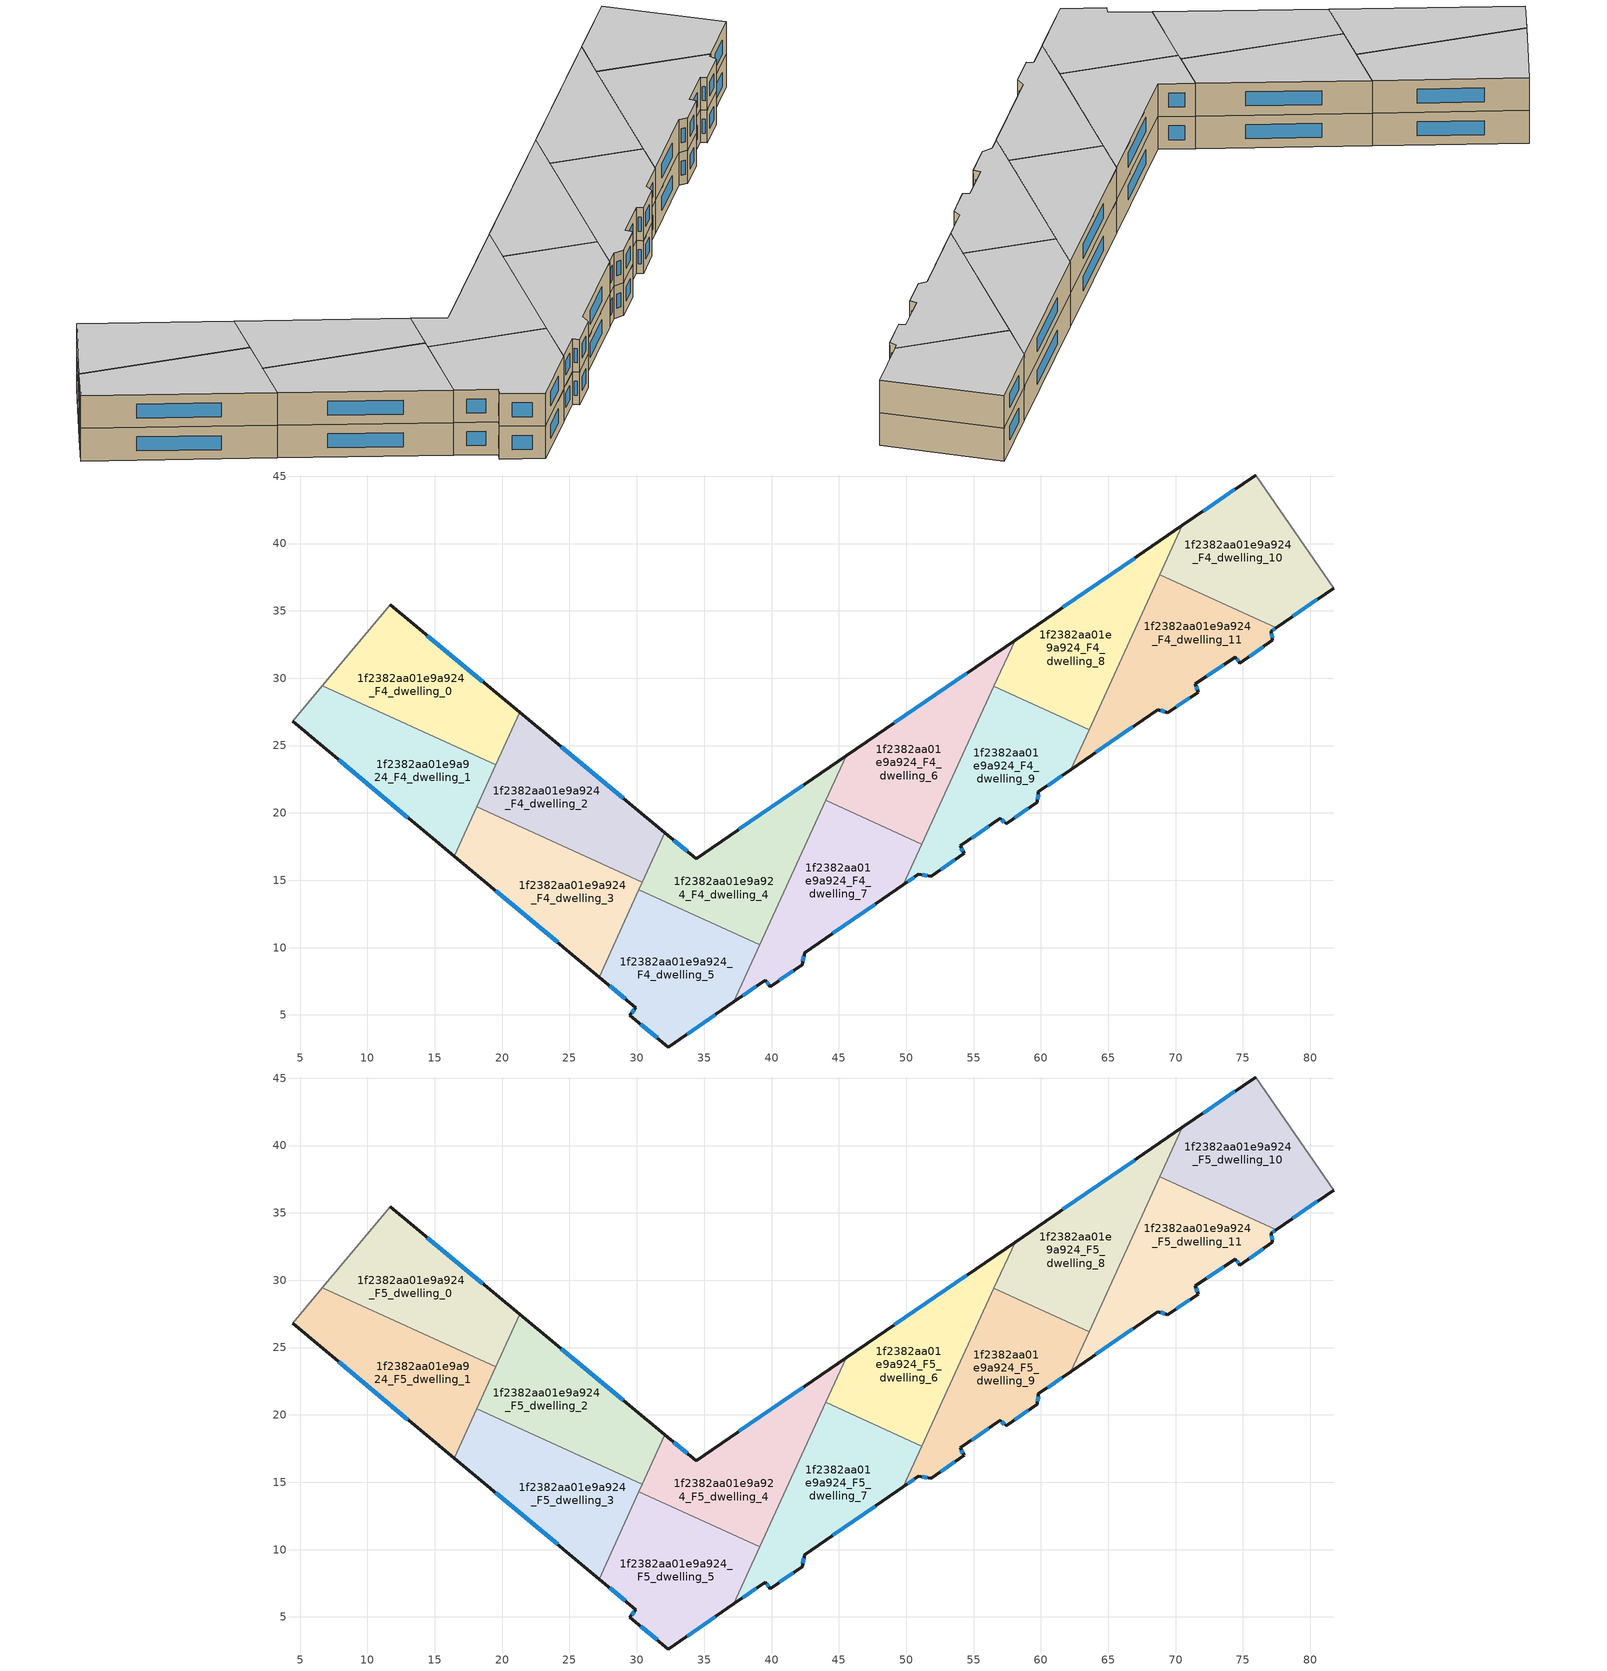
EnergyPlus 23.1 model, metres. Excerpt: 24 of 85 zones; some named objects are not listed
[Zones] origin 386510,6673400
1f2382aa01e9a924_F4_dwelling_0
 floor to 1f2382aa01e9a924_F3_dwelling_0 (EU_floor_Construction): 21.31,27.47 19.52,23.56 6.65,29.44 11.69,35.45 z12
 wall outside (EU_wall_Construction): 21.31,27.47 11.69,35.45 z12:15
 wall to 1f2382aa01e9a924_F4_dwelling_1 (EU_wall_Construction): 6.65,29.44 19.52,23.56 z12:15
 wall adiabatic (EU_wall_Construction): 11.69,35.45 6.65,29.44 z12:15
 wall to 1f2382aa01e9a924_F4_dwelling_2 (EU_wall_Construction): 19.52,23.56 21.31,27.47 z12:15
 window (EU_Window_Construction): 18.56,29.75 14.44,33.17 z12.86:14.14
1f2382aa01e9a924_F4_dwelling_1
 floor to 1f2382aa01e9a924_F3_dwelling_1 (EU_floor_Construction): 19.52,23.56 16.43,16.8 4.45,26.8 6.65,29.44 z12
 wall outside (EU_wall_Construction): 4.45,26.8 16.43,16.8 z12:15
 wall adiabatic (EU_wall_Construction): 6.65,29.44 4.45,26.8 z12:15
 wall to 1f2382aa01e9a924_F4_dwelling_3 (EU_wall_Construction): 16.43,16.8 18.11,20.46 z12:15
 wall to 1f2382aa01e9a924_F4_dwelling_2 (EU_wall_Construction): 18.11,20.46 19.52,23.56 z12:15
 window (EU_Window_Construction): 7.87,23.94 13.01,19.66 z12.86:14.14
1f2382aa01e9a924_F4_dwelling_10
 floor to 1f2382aa01e9a924_F3_dwelling_10 (EU_floor_Construction): 75.97,45.09 81.75,36.7 77.47,33.74 68.83,37.68 70.51,41.34 z12
 wall outside (EU_wall_Construction): 77.47,33.74 81.75,36.7 / 75.97,45.09 70.51,41.34 z12:15
 wall to 1f2382aa01e9a924_F4_dwelling_11 (EU_wall_Construction): 68.83,37.68 77.47,33.74 z12:15
 wall adiabatic (EU_wall_Construction): 81.75,36.7 75.97,45.09 z12:15
 wall to 1f2382aa01e9a924_F4_dwelling_8 (EU_wall_Construction): 70.51,41.34 68.83,37.68 z12:15
 window (EU_Window_Construction): 78.69,34.59 80.53,35.85 / 74.41,44.02 72.07,42.41 z12.86:14.14
1f2382aa01e9a924_F4_dwelling_11
 floor to 1f2382aa01e9a924_F3_dwelling_11 (EU_floor_Construction): 77.47,33.74 77.12,33.5 77.19,32.81 74.78,31.13 74.42,31.57 71.47,29.57 71.69,28.98 69.41,27.45 68.67,27.67 62.23,23.22 68.83,37.68 z12
 wall outside (EU_wall_Construction): 62.23,23.22 68.67,27.67 69.41,27.45 71.69,28.98 71.47,29.57 74.42,31.57 74.78,31.13 77.19,32.81 77.12,33.5 77.47,33.74 z12:15
 wall to 1f2382aa01e9a924_F4_dwelling_9 (EU_wall_Construction): 63.57,26.17 62.23,23.22 z12:15
 wall to 1f2382aa01e9a924_F4_dwelling_8 (EU_wall_Construction): 68.83,37.68 63.57,26.17 z12:15
 window (EU_Window_Construction): 71.62,29.15 71.53,29.4 / 70.06,27.88 71.04,28.54 / 68.88,27.6 69.2,27.51 / 64.07,24.49 66.83,26.4 / 77.22,33.57 77.37,33.67 / 77.17,33.01 77.14,33.3 / 75.47,31.61 76.5,32.33 / 74.52,31.44 74.68,31.25 / 72.31,30.14 73.58,31 z12.86:14.14
1f2382aa01e9a924_F4_dwelling_2
 floor to 1f2382aa01e9a924_F3_dwelling_2 (EU_floor_Construction): 32.09,18.52 30.41,14.84 18.11,20.46 21.31,27.47 z12
 wall outside (EU_wall_Construction): 32.09,18.52 21.31,27.47 z12:15
 wall to 1f2382aa01e9a924_F4_dwelling_3 (EU_wall_Construction): 18.11,20.46 30.41,14.84 z12:15
 wall to 1f2382aa01e9a924_F4_dwelling_4 (EU_wall_Construction): 30.41,14.84 32.09,18.52 z12:15
 window (EU_Window_Construction): 29.01,21.08 24.39,24.91 z12.86:14.14
1f2382aa01e9a924_F4_dwelling_3
 floor to 1f2382aa01e9a924_F3_dwelling_3 (EU_floor_Construction): 30.41,14.84 27.2,7.82 16.43,16.8 18.11,20.46 z12
 wall outside (EU_wall_Construction): 16.43,16.8 27.2,7.82 z12:15
 wall to 1f2382aa01e9a924_F4_dwelling_5 (EU_wall_Construction): 27.2,7.82 30.16,14.3 z12:15
 wall to 1f2382aa01e9a924_F4_dwelling_4 (EU_wall_Construction): 30.16,14.3 30.41,14.84 z12:15
 window (EU_Window_Construction): 19.51,14.23 24.12,10.38 z12.86:14.14
1f2382aa01e9a924_F4_dwelling_4
 floor to 1f2382aa01e9a924_F3_dwelling_4 (EU_floor_Construction): 45.54,24.24 39.14,10.21 30.16,14.3 32.09,18.52 34.4,16.6 z12
 wall outside (EU_wall_Construction): 45.54,24.24 34.4,16.6 32.09,18.52 z12:15
 wall to 1f2382aa01e9a924_F4_dwelling_5 (EU_wall_Construction): 30.16,14.3 39.14,10.21 z12:15
 wall to 1f2382aa01e9a924_F4_dwelling_7 (EU_wall_Construction): 39.14,10.21 44.04,20.94 z12:15
 wall to 1f2382aa01e9a924_F4_dwelling_6 (EU_wall_Construction): 44.04,20.94 45.54,24.24 z12:15
 window (EU_Window_Construction): 33.74,17.15 32.75,17.97 / 42.36,22.05 37.58,18.78 z12.86:14.14
1f2382aa01e9a924_F4_dwelling_5
 floor to 1f2382aa01e9a924_F3_dwelling_5 (EU_floor_Construction): 39.14,10.21 37.21,5.98 32.34,2.62 29.48,4.99 29.93,5.54 27.2,7.82 30.16,14.3 z12
 wall outside (EU_wall_Construction): 27.2,7.82 29.93,5.54 29.48,4.99 32.34,2.62 37.21,5.98 z12:15
 wall to 1f2382aa01e9a924_F4_dwelling_7 (EU_wall_Construction): 37.21,5.98 39.14,10.2 z12:15
 window (EU_Window_Construction): 33.73,3.58 35.82,5.02 / 30.3,4.31 31.53,3.3 / 29.8,5.38 29.61,5.15 / 27.98,7.16 29.15,6.19 z12.86:14.14
1f2382aa01e9a924_F4_dwelling_6
 floor to 1f2382aa01e9a924_F3_dwelling_6 (EU_floor_Construction): 58.09,32.83 51.17,17.69 44.04,20.94 45.54,24.24 z12
 wall outside (EU_wall_Construction): 58.09,32.83 45.54,24.24 z12:15
 wall to 1f2382aa01e9a924_F4_dwelling_7 (EU_wall_Construction): 44.04,20.94 51.17,17.69 z12:15
 wall to 1f2382aa01e9a924_F4_dwelling_9 (EU_wall_Construction): 51.17,17.69 56.51,29.39 z12:15
 wall to 1f2382aa01e9a924_F4_dwelling_8 (EU_wall_Construction): 56.51,29.39 58.09,32.83 z12:15
 window (EU_Window_Construction): 54.5,30.38 49.13,26.69 z12.86:14.14
1f2382aa01e9a924_F4_dwelling_7
 floor to 1f2382aa01e9a924_F3_dwelling_7 (EU_floor_Construction): 51.17,17.69 49.79,14.66 42.45,9.61 42.29,8.74 39.91,7.1 39.53,7.59 37.21,5.98 44.04,20.94 z12
 wall outside (EU_wall_Construction): 37.21,5.98 39.53,7.59 39.91,7.1 42.29,8.74 42.45,9.61 49.79,14.66 z12:15
 wall to 1f2382aa01e9a924_F4_dwelling_9 (EU_wall_Construction): 49.79,14.66 51.17,17.69 z12:15
 window (EU_Window_Construction): 37.87,6.44 38.87,7.13 / 44.55,11.05 47.69,13.22 / 42.34,8.99 42.41,9.36 / 40.59,7.57 41.61,8.27 / 39.64,7.45 39.8,7.24 z12.86:14.14
1f2382aa01e9a924_F4_dwelling_8
 floor to 1f2382aa01e9a924_F3_dwelling_8 (EU_floor_Construction): 70.51,41.34 63.57,26.17 56.51,29.39 58.09,32.83 z12
 wall outside (EU_wall_Construction): 70.51,41.34 58.09,32.83 z12:15
 wall to 1f2382aa01e9a924_F4_dwelling_9 (EU_wall_Construction): 56.51,29.39 63.57,26.17 z12:15
 window (EU_Window_Construction): 66.96,38.91 61.63,35.26 z12.86:14.14
1f2382aa01e9a924_F4_dwelling_9
 floor to 1f2382aa01e9a924_F3_dwelling_9 (EU_floor_Construction): 63.57,26.17 62.23,23.22 59.82,21.56 59.72,20.79 57.42,19.2 56.98,19.59 54.01,17.55 54.3,17 51.85,15.3 50.91,15.43 49.79,14.66 56.51,29.39 z12
 wall outside (EU_wall_Construction): 49.79,14.66 50.91,15.43 51.85,15.3 54.3,17 54.01,17.55 56.98,19.59 57.42,19.2 59.72,20.79 59.82,21.56 62.23,23.22 z12:15
 window (EU_Window_Construction): 54.86,18.14 56.13,19.01 / 54.22,17.15 54.09,17.39 / 52.55,15.78 53.6,16.51 / 51.18,15.39 51.58,15.33 / 50.11,14.88 50.59,15.21 / 60.51,22.03 61.54,22.75 / 59.75,21.01 59.79,21.34 / 58.08,19.65 59.06,20.34 / 57.1,19.48 57.29,19.31 z12.86:14.14
1f2382aa01e9a924_F5_dwelling_0
 floor to 1f2382aa01e9a924_F4_dwelling_0 (EU_floor_Construction): 21.31,27.47 19.52,23.56 6.65,29.44 11.69,35.45 z15
 wall outside (EU_wall_Construction): 21.31,27.47 11.69,35.45 z15:18
 wall to 1f2382aa01e9a924_F5_dwelling_1 (EU_wall_Construction): 6.65,29.44 19.52,23.56 z15:18
 wall adiabatic (EU_wall_Construction): 11.69,35.45 6.65,29.44 z15:18
 wall to 1f2382aa01e9a924_F5_dwelling_2 (EU_wall_Construction): 19.52,23.56 21.31,27.47 z15:18
 window (EU_Window_Construction): 18.56,29.75 14.44,33.17 z15.86:17.14
 ceiling to 1f2382aa01e9a924_F6_dwelling_0 (EU_floor_Construction): 19.52,23.56 21.31,27.47 11.69,35.45 6.65,29.44 z18
1f2382aa01e9a924_F5_dwelling_1
 floor to 1f2382aa01e9a924_F4_dwelling_1 (EU_floor_Construction): 19.52,23.56 16.43,16.8 4.45,26.8 6.65,29.44 z15
 wall outside (EU_wall_Construction): 4.45,26.8 16.43,16.8 z15:18
 wall adiabatic (EU_wall_Construction): 6.65,29.44 4.45,26.8 z15:18
 wall to 1f2382aa01e9a924_F5_dwelling_3 (EU_wall_Construction): 16.43,16.8 18.11,20.46 z15:18
 wall to 1f2382aa01e9a924_F5_dwelling_2 (EU_wall_Construction): 18.11,20.46 19.52,23.56 z15:18
 window (EU_Window_Construction): 7.87,23.94 13.01,19.66 z15.86:17.14
 ceiling to 1f2382aa01e9a924_F6_dwelling_1 (EU_floor_Construction): 16.43,16.8 19.52,23.56 6.65,29.44 4.45,26.8 z18
1f2382aa01e9a924_F5_dwelling_10
 floor to 1f2382aa01e9a924_F4_dwelling_10 (EU_floor_Construction): 75.97,45.09 81.75,36.7 77.47,33.74 68.83,37.68 70.51,41.34 z15
 wall outside (EU_wall_Construction): 77.47,33.74 81.75,36.7 / 75.97,45.09 70.51,41.34 z15:18
 wall to 1f2382aa01e9a924_F5_dwelling_11 (EU_wall_Construction): 68.83,37.68 77.47,33.74 z15:18
 wall adiabatic (EU_wall_Construction): 81.75,36.7 75.97,45.09 z15:18
 wall to 1f2382aa01e9a924_F5_dwelling_8 (EU_wall_Construction): 70.51,41.34 68.83,37.68 z15:18
 window (EU_Window_Construction): 78.69,34.59 80.53,35.85 / 74.41,44.02 72.07,42.41 z15.86:17.14
 ceiling to 1f2382aa01e9a924_F6_dwelling_10 (EU_floor_Construction): 81.75,36.7 75.97,45.09 70.51,41.34 68.83,37.68 77.47,33.74 z18
1f2382aa01e9a924_F5_dwelling_11
 floor to 1f2382aa01e9a924_F4_dwelling_11 (EU_floor_Construction): 77.47,33.74 77.12,33.5 77.19,32.81 74.78,31.13 74.42,31.57 71.47,29.57 71.69,28.98 69.41,27.45 68.67,27.67 62.23,23.22 68.83,37.68 z15
 wall outside (EU_wall_Construction): 62.23,23.22 68.67,27.67 69.41,27.45 71.69,28.98 71.47,29.57 74.42,31.57 74.78,31.13 77.19,32.81 77.12,33.5 77.47,33.74 z15:18
 wall to 1f2382aa01e9a924_F5_dwelling_9 (EU_wall_Construction): 63.57,26.17 62.23,23.22 z15:18
 wall to 1f2382aa01e9a924_F5_dwelling_8 (EU_wall_Construction): 68.83,37.68 63.57,26.17 z15:18
 window (EU_Window_Construction): 71.62,29.15 71.53,29.4 / 70.06,27.88 71.04,28.54 / 68.88,27.6 69.2,27.51 / 64.07,24.49 66.83,26.4 / 77.22,33.57 77.37,33.67 / 77.17,33.01 77.14,33.3 / 75.47,31.61 76.5,32.33 / 74.52,31.44 74.68,31.25 / 72.31,30.14 73.58,31 z15.86:17.14
 ceiling to 1f2382aa01e9a924_F6_dwelling_11 (EU_floor_Construction): 71.69,28.98 71.47,29.57 74.42,31.57 74.78,31.13 77.19,32.81 77.12,33.5 77.47,33.74 68.83,37.68 62.23,23.22 68.67,27.67 69.41,27.45 z18
1f2382aa01e9a924_F5_dwelling_2
 floor to 1f2382aa01e9a924_F4_dwelling_2 (EU_floor_Construction): 32.09,18.52 30.41,14.84 18.11,20.46 21.31,27.47 z15
 wall outside (EU_wall_Construction): 32.09,18.52 21.31,27.47 z15:18
 wall to 1f2382aa01e9a924_F5_dwelling_3 (EU_wall_Construction): 18.11,20.46 30.41,14.84 z15:18
 wall to 1f2382aa01e9a924_F5_dwelling_4 (EU_wall_Construction): 30.41,14.84 32.09,18.52 z15:18
 window (EU_Window_Construction): 29.01,21.08 24.39,24.91 z15.86:17.14
 ceiling to 1f2382aa01e9a924_F6_dwelling_2 (EU_floor_Construction): 30.41,14.84 32.09,18.52 21.31,27.47 18.11,20.46 z18
1f2382aa01e9a924_F5_dwelling_3
 floor to 1f2382aa01e9a924_F4_dwelling_3 (EU_floor_Construction): 30.41,14.84 27.2,7.82 16.43,16.8 18.11,20.46 z15
 wall outside (EU_wall_Construction): 16.43,16.8 27.2,7.82 z15:18
 wall to 1f2382aa01e9a924_F5_dwelling_5 (EU_wall_Construction): 27.2,7.82 30.16,14.3 z15:18
 wall to 1f2382aa01e9a924_F5_dwelling_4 (EU_wall_Construction): 30.16,14.3 30.41,14.84 z15:18
 window (EU_Window_Construction): 19.51,14.23 24.12,10.38 z15.86:17.14
 ceiling to 1f2382aa01e9a924_F6_dwelling_3 (EU_floor_Construction): 27.2,7.82 30.41,14.84 18.11,20.46 16.43,16.8 z18
1f2382aa01e9a924_F5_dwelling_4
 floor to 1f2382aa01e9a924_F4_dwelling_4 (EU_floor_Construction): 45.54,24.24 39.14,10.21 30.16,14.3 32.09,18.52 34.4,16.6 z15
 wall outside (EU_wall_Construction): 45.54,24.24 34.4,16.6 32.09,18.52 z15:18
 wall to 1f2382aa01e9a924_F5_dwelling_5 (EU_wall_Construction): 30.16,14.3 39.14,10.21 z15:18
 wall to 1f2382aa01e9a924_F5_dwelling_7 (EU_wall_Construction): 39.14,10.21 44.04,20.94 z15:18
 wall to 1f2382aa01e9a924_F5_dwelling_6 (EU_wall_Construction): 44.04,20.94 45.54,24.24 z15:18
 window (EU_Window_Construction): 33.74,17.15 32.75,17.97 / 42.36,22.05 37.58,18.78 z15.86:17.14
 ceiling to 1f2382aa01e9a924_F6_dwelling_4 (EU_floor_Construction): 39.14,10.21 45.54,24.24 34.4,16.6 32.09,18.52 30.16,14.3 z18
1f2382aa01e9a924_F5_dwelling_5
 floor to 1f2382aa01e9a924_F4_dwelling_5 (EU_floor_Construction): 39.14,10.21 37.21,5.98 32.34,2.62 29.48,4.99 29.93,5.54 27.2,7.82 30.16,14.3 z15
 wall outside (EU_wall_Construction): 27.2,7.82 29.93,5.54 29.48,4.99 32.34,2.62 37.21,5.98 z15:18
 wall to 1f2382aa01e9a924_F5_dwelling_7 (EU_wall_Construction): 37.21,5.98 39.14,10.2 z15:18
 window (EU_Window_Construction): 33.73,3.58 35.82,5.02 / 30.3,4.31 31.53,3.3 / 29.8,5.38 29.61,5.15 / 27.98,7.16 29.15,6.19 z15.86:17.14
 ceiling to 1f2382aa01e9a924_F6_dwelling_5 (EU_floor_Construction): 37.21,5.98 39.14,10.21 30.16,14.3 27.2,7.82 29.93,5.54 29.48,4.99 32.34,2.62 z18
1f2382aa01e9a924_F5_dwelling_6
 floor to 1f2382aa01e9a924_F4_dwelling_6 (EU_floor_Construction): 58.09,32.83 51.17,17.69 44.04,20.94 45.54,24.24 z15
 wall outside (EU_wall_Construction): 58.09,32.83 45.54,24.24 z15:18
 wall to 1f2382aa01e9a924_F5_dwelling_7 (EU_wall_Construction): 44.04,20.94 51.17,17.69 z15:18
 wall to 1f2382aa01e9a924_F5_dwelling_9 (EU_wall_Construction): 51.17,17.69 56.51,29.39 z15:18
 wall to 1f2382aa01e9a924_F5_dwelling_8 (EU_wall_Construction): 56.51,29.39 58.09,32.83 z15:18
 window (EU_Window_Construction): 54.5,30.38 49.13,26.69 z15.86:17.14
 ceiling to 1f2382aa01e9a924_F6_dwelling_6 (EU_floor_Construction): 51.17,17.69 58.09,32.83 45.54,24.24 44.04,20.94 z18
1f2382aa01e9a924_F5_dwelling_7
 floor to 1f2382aa01e9a924_F4_dwelling_7 (EU_floor_Construction): 51.17,17.69 49.79,14.66 42.45,9.61 42.29,8.74 39.91,7.1 39.53,7.59 37.21,5.98 44.04,20.94 z15
 wall outside (EU_wall_Construction): 37.21,5.98 39.53,7.59 39.91,7.1 42.29,8.74 42.45,9.61 49.79,14.66 z15:18
 wall to 1f2382aa01e9a924_F5_dwelling_9 (EU_wall_Construction): 49.79,14.66 51.17,17.69 z15:18
 window (EU_Window_Construction): 37.87,6.44 38.87,7.13 / 44.55,11.05 47.69,13.22 / 42.34,8.99 42.41,9.36 / 40.59,7.57 41.61,8.27 / 39.64,7.45 39.8,7.24 z15.86:17.14
 ceiling to 1f2382aa01e9a924_F6_dwelling_7 (EU_floor_Construction): 49.79,14.66 51.17,17.69 44.04,20.94 37.21,5.98 39.53,7.59 39.91,7.1 42.29,8.74 42.45,9.61 z18
1f2382aa01e9a924_F5_dwelling_8
 floor to 1f2382aa01e9a924_F4_dwelling_8 (EU_floor_Construction): 70.51,41.34 63.57,26.17 56.51,29.39 58.09,32.83 z15
 wall outside (EU_wall_Construction): 70.51,41.34 58.09,32.83 z15:18
 wall to 1f2382aa01e9a924_F5_dwelling_9 (EU_wall_Construction): 56.51,29.39 63.57,26.17 z15:18
 window (EU_Window_Construction): 66.96,38.91 61.63,35.26 z15.86:17.14
 ceiling to 1f2382aa01e9a924_F6_dwelling_8 (EU_floor_Construction): 63.57,26.17 70.51,41.34 58.09,32.83 56.51,29.39 z18
1f2382aa01e9a924_F5_dwelling_9
 floor to 1f2382aa01e9a924_F4_dwelling_9 (EU_floor_Construction): 63.57,26.17 62.23,23.22 59.82,21.56 59.72,20.79 57.42,19.2 56.98,19.59 54.01,17.55 54.3,17 51.85,15.3 50.91,15.43 49.79,14.66 56.51,29.39 z15
 wall outside (EU_wall_Construction): 49.79,14.66 50.91,15.43 51.85,15.3 54.3,17 54.01,17.55 56.98,19.59 57.42,19.2 59.72,20.79 59.82,21.56 62.23,23.22 z15:18
 window (EU_Window_Construction): 54.86,18.14 56.13,19.01 / 54.22,17.15 54.09,17.39 / 52.55,15.78 53.6,16.51 / 51.18,15.39 51.58,15.33 / 50.11,14.88 50.59,15.21 / 60.51,22.03 61.54,22.75 / 59.75,21.01 59.79,21.34 / 58.08,19.65 59.06,20.34 / 57.1,19.48 57.29,19.31 z15.86:17.14
 ceiling to 1f2382aa01e9a924_F6_dwelling_9 (EU_floor_Construction): 59.72,20.79 59.82,21.56 62.23,23.22 63.57,26.17 56.51,29.39 49.79,14.66 50.91,15.43 51.85,15.3 54.3,17 54.01,17.55 56.98,19.59 57.42,19.2 z18
[Building]
EU S2 Campaign: North Axis=0; Terrain=City; Solar Distribution=FullExterior
[Site:Location]
Helsinki-Vantaa.AP: Latitude=60.317; Longitude=24.963; Time Zone=2; Elevation=54.6
[SizingPeriod:WeatherFileDays]
AnnualSizingPeriod: Begin Month=1; Begin Day of Month=1; End Month=12; End Day of Month=31; Day of Week for Start Day=Monday; Use Weather File Daylight Saving Period=No; Use Weather File Rain and Snow Indicators=No
[MATERIAL]
EU_InternalMass_Material: Roughness=MediumRough; Thickness=0.1; Conductivity=1; Density=1800; Specific Heat=900; Thermal Absorptance=0.9; Solar Absorptance=0.7; Visible Absorptance=0.7
[MATERIAL:NOMASS] Roughness=MediumRough; Thermal Absorptance=0.9; Solar Absorptance=0.7; Visible Absorptance=0.7
Name | Thermal Resistance
EU_wall_NoMass | 2.6932
EU_floor_NoMass | 2.22482
[WINDOWMATERIAL:SIMPLEGLAZINGSYSTEM]
EU_Window_SimpleGlazing: UFactor=2.14966; Solar Heat Gain Coefficient=0.7; Visible Transmittance=0.7
[CONSTRUCTION]
EU_wall_Construction: EU_wall_NoMass
EU_floor_Construction: EU_floor_NoMass
EU_Window_Construction: EU_Window_SimpleGlazing
EU_InternalMass_Construction: EU_InternalMass_Material
[ZONE] Type=1; Multiplier=1; Ceiling Height=autocalculate; Floor Area=autocalculate; Part of Total Floor Area=Yes
Name | Volume
1f2382aa01e9a924_F4_dwelling_0; 1f2382aa01e9a924_F5_dwelling_0 | 238.283
1f2382aa01e9a924_F4_dwelling_1; 1f2382aa01e9a924_F5_dwelling_1; 1f2382aa01e9a924_F4_dwelling_11; 1f2382aa01e9a924_F5_dwelling_11 | 238.305
1f2382aa01e9a924_F4_dwelling_10; 1f2382aa01e9a924_F5_dwelling_10 | 238.3
1f2382aa01e9a924_F4_dwelling_2; 1f2382aa01e9a924_F5_dwelling_2 | 238.279
1f2382aa01e9a924_F4_dwelling_3; 1f2382aa01e9a924_F5_dwelling_3 | 238.318
1f2382aa01e9a924_F4_dwelling_4; 1f2382aa01e9a924_F5_dwelling_4 | 238.287
1f2382aa01e9a924_F4_dwelling_5; 1f2382aa01e9a924_F5_dwelling_5 | 238.301
1f2382aa01e9a924_F4_dwelling_6; 1f2382aa01e9a924_F5_dwelling_6 | 238.334
1f2382aa01e9a924_F4_dwelling_7; 1f2382aa01e9a924_F5_dwelling_7 | 238.307
1f2382aa01e9a924_F4_dwelling_8; 1f2382aa01e9a924_F5_dwelling_8 | 238.291
1f2382aa01e9a924_F4_dwelling_9; 1f2382aa01e9a924_F5_dwelling_9 | 238.308
[INTERNALMASS] Construction=EU_InternalMass_Construction
Name | Zone or ZoneList | Surface Area
1f2382aa01e9a924_F4_dwelling_0_EU_InternalMass | 1f2382aa01e9a924_F4_dwelling_0 | 79.4276
1f2382aa01e9a924_F4_dwelling_1_EU_InternalMass | 1f2382aa01e9a924_F4_dwelling_1 | 79.4347
1f2382aa01e9a924_F4_dwelling_2_EU_InternalMass | 1f2382aa01e9a924_F4_dwelling_2 | 79.4263
1f2382aa01e9a924_F4_dwelling_3_EU_InternalMass | 1f2382aa01e9a924_F4_dwelling_3 | 79.4393
1f2382aa01e9a924_F4_dwelling_4_EU_InternalMass | 1f2382aa01e9a924_F4_dwelling_4 | 79.4286
1f2382aa01e9a924_F4_dwelling_5_EU_InternalMass | 1f2382aa01e9a924_F4_dwelling_5 | 79.4338
1f2382aa01e9a924_F4_dwelling_6_EU_InternalMass | 1f2382aa01e9a924_F4_dwelling_6 | 79.4444
1f2382aa01e9a924_F4_dwelling_7_EU_InternalMass | 1f2382aa01e9a924_F4_dwelling_7 | 79.436
1f2382aa01e9a924_F4_dwelling_8_EU_InternalMass | 1f2382aa01e9a924_F4_dwelling_8 | 79.431
1f2382aa01e9a924_F4_dwelling_9_EU_InternalMass | 1f2382aa01e9a924_F4_dwelling_9 | 79.4356
1f2382aa01e9a924_F4_dwelling_10_EU_InternalMass | 1f2382aa01e9a924_F4_dwelling_10 | 79.4332
1f2382aa01e9a924_F4_dwelling_11_EU_InternalMass | 1f2382aa01e9a924_F4_dwelling_11 | 79.4351
1f2382aa01e9a924_F5_dwelling_0_EU_InternalMass | 1f2382aa01e9a924_F5_dwelling_0 | 79.4276
1f2382aa01e9a924_F5_dwelling_1_EU_InternalMass | 1f2382aa01e9a924_F5_dwelling_1 | 79.4347
1f2382aa01e9a924_F5_dwelling_2_EU_InternalMass | 1f2382aa01e9a924_F5_dwelling_2 | 79.4263
1f2382aa01e9a924_F5_dwelling_3_EU_InternalMass | 1f2382aa01e9a924_F5_dwelling_3 | 79.4393
1f2382aa01e9a924_F5_dwelling_4_EU_InternalMass | 1f2382aa01e9a924_F5_dwelling_4 | 79.4286
1f2382aa01e9a924_F5_dwelling_5_EU_InternalMass | 1f2382aa01e9a924_F5_dwelling_5 | 79.4338
1f2382aa01e9a924_F5_dwelling_6_EU_InternalMass | 1f2382aa01e9a924_F5_dwelling_6 | 79.4444
1f2382aa01e9a924_F5_dwelling_7_EU_InternalMass | 1f2382aa01e9a924_F5_dwelling_7 | 79.436
1f2382aa01e9a924_F5_dwelling_8_EU_InternalMass | 1f2382aa01e9a924_F5_dwelling_8 | 79.431
1f2382aa01e9a924_F5_dwelling_9_EU_InternalMass | 1f2382aa01e9a924_F5_dwelling_9 | 79.4356
1f2382aa01e9a924_F5_dwelling_10_EU_InternalMass | 1f2382aa01e9a924_F5_dwelling_10 | 79.4332
1f2382aa01e9a924_F5_dwelling_11_EU_InternalMass | 1f2382aa01e9a924_F5_dwelling_11 | 79.4351
[OTHEREQUIPMENT] Fuel Type=Electricity; Design Level Calculation Method=Watts/Area; Power per Zone Floor Area=1; Fraction Latent=0; Fraction Radiant=0; Fraction Lost=0; Carbon Dioxide Generation Rate=0; EndUse Subcategory=EU_Step8_InternalGains
Name | Zone or ZoneList or Space or SpaceList | Schedule
EU_Step8_InternalGain_1f2382aa01e9a924_F4_dwelling_0_f000 | 1f2382aa01e9a924_F4_dwelling_0 | EU_Step8_GainSchedule_1f2382aa01e9a924_F4_dwelling_0_f000
EU_Step8_InternalGain_1f2382aa01e9a924_F4_dwelling_1_f000 | 1f2382aa01e9a924_F4_dwelling_1 | EU_Step8_GainSchedule_1f2382aa01e9a924_F4_dwelling_1_f000
EU_Step8_InternalGain_1f2382aa01e9a924_F4_dwelling_2_f000 | 1f2382aa01e9a924_F4_dwelling_2 | EU_Step8_GainSchedule_1f2382aa01e9a924_F4_dwelling_2_f000
EU_Step8_InternalGain_1f2382aa01e9a924_F4_dwelling_3_f000 | 1f2382aa01e9a924_F4_dwelling_3 | EU_Step8_GainSchedule_1f2382aa01e9a924_F4_dwelling_3_f000
EU_Step8_InternalGain_1f2382aa01e9a924_F4_dwelling_4_f000 | 1f2382aa01e9a924_F4_dwelling_4 | EU_Step8_GainSchedule_1f2382aa01e9a924_F4_dwelling_4_f000
EU_Step8_InternalGain_1f2382aa01e9a924_F4_dwelling_5_f000 | 1f2382aa01e9a924_F4_dwelling_5 | EU_Step8_GainSchedule_1f2382aa01e9a924_F4_dwelling_5_f000
EU_Step8_InternalGain_1f2382aa01e9a924_F4_dwelling_6_f000 | 1f2382aa01e9a924_F4_dwelling_6 | EU_Step8_GainSchedule_1f2382aa01e9a924_F4_dwelling_6_f000
EU_Step8_InternalGain_1f2382aa01e9a924_F4_dwelling_7_f000 | 1f2382aa01e9a924_F4_dwelling_7 | EU_Step8_GainSchedule_1f2382aa01e9a924_F4_dwelling_7_f000
EU_Step8_InternalGain_1f2382aa01e9a924_F4_dwelling_8_f000 | 1f2382aa01e9a924_F4_dwelling_8 | EU_Step8_GainSchedule_1f2382aa01e9a924_F4_dwelling_8_f000
EU_Step8_InternalGain_1f2382aa01e9a924_F4_dwelling_9_f000 | 1f2382aa01e9a924_F4_dwelling_9 | EU_Step8_GainSchedule_1f2382aa01e9a924_F4_dwelling_9_f000
EU_Step8_InternalGain_1f2382aa01e9a924_F4_dwelling_10_f000 | 1f2382aa01e9a924_F4_dwelling_10 | EU_Step8_GainSchedule_1f2382aa01e9a924_F4_dwelling_10_f000
EU_Step8_InternalGain_1f2382aa01e9a924_F4_dwelling_11_f000 | 1f2382aa01e9a924_F4_dwelling_11 | EU_Step8_GainSchedule_1f2382aa01e9a924_F4_dwelling_11_f000
EU_Step8_InternalGain_1f2382aa01e9a924_F5_dwelling_0_f000 | 1f2382aa01e9a924_F5_dwelling_0 | EU_Step8_GainSchedule_1f2382aa01e9a924_F5_dwelling_0_f000
EU_Step8_InternalGain_1f2382aa01e9a924_F5_dwelling_1_f000 | 1f2382aa01e9a924_F5_dwelling_1 | EU_Step8_GainSchedule_1f2382aa01e9a924_F5_dwelling_1_f000
EU_Step8_InternalGain_1f2382aa01e9a924_F5_dwelling_2_f000 | 1f2382aa01e9a924_F5_dwelling_2 | EU_Step8_GainSchedule_1f2382aa01e9a924_F5_dwelling_2_f000
EU_Step8_InternalGain_1f2382aa01e9a924_F5_dwelling_3_f000 | 1f2382aa01e9a924_F5_dwelling_3 | EU_Step8_GainSchedule_1f2382aa01e9a924_F5_dwelling_3_f000
EU_Step8_InternalGain_1f2382aa01e9a924_F5_dwelling_4_f000 | 1f2382aa01e9a924_F5_dwelling_4 | EU_Step8_GainSchedule_1f2382aa01e9a924_F5_dwelling_4_f000
EU_Step8_InternalGain_1f2382aa01e9a924_F5_dwelling_5_f000 | 1f2382aa01e9a924_F5_dwelling_5 | EU_Step8_GainSchedule_1f2382aa01e9a924_F5_dwelling_5_f000
EU_Step8_InternalGain_1f2382aa01e9a924_F5_dwelling_6_f000 | 1f2382aa01e9a924_F5_dwelling_6 | EU_Step8_GainSchedule_1f2382aa01e9a924_F5_dwelling_6_f000
EU_Step8_InternalGain_1f2382aa01e9a924_F5_dwelling_7_f000 | 1f2382aa01e9a924_F5_dwelling_7 | EU_Step8_GainSchedule_1f2382aa01e9a924_F5_dwelling_7_f000
EU_Step8_InternalGain_1f2382aa01e9a924_F5_dwelling_8_f000 | 1f2382aa01e9a924_F5_dwelling_8 | EU_Step8_GainSchedule_1f2382aa01e9a924_F5_dwelling_8_f000
EU_Step8_InternalGain_1f2382aa01e9a924_F5_dwelling_9_f000 | 1f2382aa01e9a924_F5_dwelling_9 | EU_Step8_GainSchedule_1f2382aa01e9a924_F5_dwelling_9_f000
EU_Step8_InternalGain_1f2382aa01e9a924_F5_dwelling_10_f000 | 1f2382aa01e9a924_F5_dwelling_10 | EU_Step8_GainSchedule_1f2382aa01e9a924_F5_dwelling_10_f000
EU_Step8_InternalGain_1f2382aa01e9a924_F5_dwelling_11_f000 | 1f2382aa01e9a924_F5_dwelling_11 | EU_Step8_GainSchedule_1f2382aa01e9a924_F5_dwelling_11_f000
[ZONEVENTILATION:DESIGNFLOWRATE] Schedule=EU_AlwaysOn; Design Flow Rate Calculation Method=AirChanges/Hour; Air Changes per Hour=0.586271; Ventilation Type=Natural; Fan Pressure Rise=0; Fan Total Efficiency=1; Constant Term Coefficient=1; Temperature Term Coefficient=0; Velocity Term Coefficient=0; Velocity Squared Term Coefficient=0; Minimum Indoor Temperature=-100; Maximum Indoor Temperature=100; Delta Temperature=-100; Minimum Outdoor Temperature=-100; Maximum Outdoor Temperature=100; Maximum Wind Speed=40
Name | Zone or ZoneList or Space or SpaceList
EU_ConstantAir_1f2382aa01e9a924_F4_dwelling_0 | 1f2382aa01e9a924_F4_dwelling_0
EU_ConstantAir_1f2382aa01e9a924_F4_dwelling_1 | 1f2382aa01e9a924_F4_dwelling_1
EU_ConstantAir_1f2382aa01e9a924_F4_dwelling_2 | 1f2382aa01e9a924_F4_dwelling_2
EU_ConstantAir_1f2382aa01e9a924_F4_dwelling_3 | 1f2382aa01e9a924_F4_dwelling_3
EU_ConstantAir_1f2382aa01e9a924_F4_dwelling_4 | 1f2382aa01e9a924_F4_dwelling_4
EU_ConstantAir_1f2382aa01e9a924_F4_dwelling_5 | 1f2382aa01e9a924_F4_dwelling_5
EU_ConstantAir_1f2382aa01e9a924_F4_dwelling_6 | 1f2382aa01e9a924_F4_dwelling_6
EU_ConstantAir_1f2382aa01e9a924_F4_dwelling_7 | 1f2382aa01e9a924_F4_dwelling_7
EU_ConstantAir_1f2382aa01e9a924_F4_dwelling_8 | 1f2382aa01e9a924_F4_dwelling_8
EU_ConstantAir_1f2382aa01e9a924_F4_dwelling_9 | 1f2382aa01e9a924_F4_dwelling_9
EU_ConstantAir_1f2382aa01e9a924_F4_dwelling_10 | 1f2382aa01e9a924_F4_dwelling_10
EU_ConstantAir_1f2382aa01e9a924_F4_dwelling_11 | 1f2382aa01e9a924_F4_dwelling_11
EU_ConstantAir_1f2382aa01e9a924_F5_dwelling_0 | 1f2382aa01e9a924_F5_dwelling_0
EU_ConstantAir_1f2382aa01e9a924_F5_dwelling_1 | 1f2382aa01e9a924_F5_dwelling_1
EU_ConstantAir_1f2382aa01e9a924_F5_dwelling_2 | 1f2382aa01e9a924_F5_dwelling_2
EU_ConstantAir_1f2382aa01e9a924_F5_dwelling_3 | 1f2382aa01e9a924_F5_dwelling_3
EU_ConstantAir_1f2382aa01e9a924_F5_dwelling_4 | 1f2382aa01e9a924_F5_dwelling_4
EU_ConstantAir_1f2382aa01e9a924_F5_dwelling_5 | 1f2382aa01e9a924_F5_dwelling_5
EU_ConstantAir_1f2382aa01e9a924_F5_dwelling_6 | 1f2382aa01e9a924_F5_dwelling_6
EU_ConstantAir_1f2382aa01e9a924_F5_dwelling_7 | 1f2382aa01e9a924_F5_dwelling_7
EU_ConstantAir_1f2382aa01e9a924_F5_dwelling_8 | 1f2382aa01e9a924_F5_dwelling_8
EU_ConstantAir_1f2382aa01e9a924_F5_dwelling_9 | 1f2382aa01e9a924_F5_dwelling_9
EU_ConstantAir_1f2382aa01e9a924_F5_dwelling_10 | 1f2382aa01e9a924_F5_dwelling_10
EU_ConstantAir_1f2382aa01e9a924_F5_dwelling_11 | 1f2382aa01e9a924_F5_dwelling_11
[HVACTEMPLATE:ZONE:IDEALLOADSAIRSYSTEM] System Availability Schedule=EU_AlwaysOn; Maximum Heating Supply Air Temperature=50; Minimum Cooling Supply Air Temperature=13; Maximum Heating Supply Air Humidity Ratio=0.0156; Minimum Cooling Supply Air Humidity Ratio=0.0077; Heating Limit=NoLimit; Cooling Limit=NoLimit; Heating Availability Schedule=EU_AlwaysOn; Cooling Availability Schedule=EU_CoolingOff; Dehumidification Control Type=ConstantSensibleHeatRatio; Cooling Sensible Heat Ratio=0.7; Dehumidification Setpoint=60; Humidification Control Type=None; Humidification Setpoint=30; Outdoor Air Method=None; Outdoor Air Flow Rate per Person=0.00944; Outdoor Air Flow Rate per Zone Floor Area=0; Outdoor Air Flow Rate per Zone=0; Demand Controlled Ventilation Type=None; Outdoor Air Economizer Type=NoEconomizer; Heat Recovery Type=None; Sensible Heat Recovery Effectiveness=0.7; Latent Heat Recovery Effectiveness=0.65
Name | Template Thermostat
1f2382aa01e9a924_F4_dwelling_0 | EU_HeatOnly_1f2382aa01e9a924_F4_dwelling_0
1f2382aa01e9a924_F4_dwelling_1 | EU_HeatOnly_1f2382aa01e9a924_F4_dwelling_1
1f2382aa01e9a924_F4_dwelling_2 | EU_HeatOnly_1f2382aa01e9a924_F4_dwelling_2
1f2382aa01e9a924_F4_dwelling_3 | EU_HeatOnly_1f2382aa01e9a924_F4_dwelling_3
1f2382aa01e9a924_F4_dwelling_4 | EU_HeatOnly_1f2382aa01e9a924_F4_dwelling_4
1f2382aa01e9a924_F4_dwelling_5 | EU_HeatOnly_1f2382aa01e9a924_F4_dwelling_5
1f2382aa01e9a924_F4_dwelling_6 | EU_HeatOnly_1f2382aa01e9a924_F4_dwelling_6
1f2382aa01e9a924_F4_dwelling_7 | EU_HeatOnly_1f2382aa01e9a924_F4_dwelling_7
1f2382aa01e9a924_F4_dwelling_8 | EU_HeatOnly_1f2382aa01e9a924_F4_dwelling_8
1f2382aa01e9a924_F4_dwelling_9 | EU_HeatOnly_1f2382aa01e9a924_F4_dwelling_9
1f2382aa01e9a924_F4_dwelling_10 | EU_HeatOnly_1f2382aa01e9a924_F4_dwelling_10
1f2382aa01e9a924_F4_dwelling_11 | EU_HeatOnly_1f2382aa01e9a924_F4_dwelling_11
1f2382aa01e9a924_F5_dwelling_0 | EU_HeatOnly_1f2382aa01e9a924_F5_dwelling_0
1f2382aa01e9a924_F5_dwelling_1 | EU_HeatOnly_1f2382aa01e9a924_F5_dwelling_1
1f2382aa01e9a924_F5_dwelling_2 | EU_HeatOnly_1f2382aa01e9a924_F5_dwelling_2
1f2382aa01e9a924_F5_dwelling_3 | EU_HeatOnly_1f2382aa01e9a924_F5_dwelling_3
1f2382aa01e9a924_F5_dwelling_4 | EU_HeatOnly_1f2382aa01e9a924_F5_dwelling_4
1f2382aa01e9a924_F5_dwelling_5 | EU_HeatOnly_1f2382aa01e9a924_F5_dwelling_5
1f2382aa01e9a924_F5_dwelling_6 | EU_HeatOnly_1f2382aa01e9a924_F5_dwelling_6
1f2382aa01e9a924_F5_dwelling_7 | EU_HeatOnly_1f2382aa01e9a924_F5_dwelling_7
1f2382aa01e9a924_F5_dwelling_8 | EU_HeatOnly_1f2382aa01e9a924_F5_dwelling_8
1f2382aa01e9a924_F5_dwelling_9 | EU_HeatOnly_1f2382aa01e9a924_F5_dwelling_9
1f2382aa01e9a924_F5_dwelling_10 | EU_HeatOnly_1f2382aa01e9a924_F5_dwelling_10
1f2382aa01e9a924_F5_dwelling_11 | EU_HeatOnly_1f2382aa01e9a924_F5_dwelling_11
[SIZING:ZONE] Zone Cooling Design Supply Air Temperature Input Method=SupplyAirTemperature; Zone Cooling Design Supply Air Temperature=13; Zone Heating Design Supply Air Temperature Input Method=SupplyAirTemperature; Zone Heating Design Supply Air Temperature=50; Zone Cooling Design Supply Air Humidity Ratio=0.008; Zone Heating Design Supply Air Humidity Ratio=0.008; Cooling Design Air Flow Method=DesignDay; Cooling Design Air Flow Rate=0; Cooling Minimum Air Flow per Zone Floor Area=0.000762; Cooling Minimum Air Flow=0; Cooling Minimum Air Flow Fraction=0.2; Heating Design Air Flow Method=DesignDay; Heating Design Air Flow Rate=0; Heating Maximum Air Flow per Zone Floor Area=0.002032; Heating Maximum Air Flow=0.141576; Heating Maximum Air Flow Fraction=0.3; Account for Dedicated Outdoor Air System=No; Dedicated Outdoor Air System Control Strategy=NeutralSupplyAir; Dedicated Outdoor Air Low Setpoint Temperature for Design=autosize; Dedicated Outdoor Air High Setpoint Temperature for Design=autosize; Zone Load Sizing Method=Sensible Load Only No Latent Load; Zone Latent Cooling Design Supply Air Humidity Ratio Input Method=HumidityRatioDifference; Zone Cooling Design Supply Air Humidity Ratio Difference=0.005; Zone Latent Heating Design Supply Air Humidity Ratio Input Method=HumidityRatioDifference; Zone Humidification Design Supply Air Humidity Ratio Difference=0.005
1f2382aa01e9a924_F4_dwelling_0; 1f2382aa01e9a924_F4_dwelling_1; 1f2382aa01e9a924_F4_dwelling_2; 1f2382aa01e9a924_F4_dwelling_3; 1f2382aa01e9a924_F4_dwelling_4; 1f2382aa01e9a924_F4_dwelling_5; 1f2382aa01e9a924_F4_dwelling_6; 1f2382aa01e9a924_F4_dwelling_7; 1f2382aa01e9a924_F4_dwelling_8; 1f2382aa01e9a924_F4_dwelling_9; 1f2382aa01e9a924_F4_dwelling_10; 1f2382aa01e9a924_F4_dwelling_11; 1f2382aa01e9a924_F5_dwelling_0; 1f2382aa01e9a924_F5_dwelling_1; 1f2382aa01e9a924_F5_dwelling_2; 1f2382aa01e9a924_F5_dwelling_3; 1f2382aa01e9a924_F5_dwelling_4; 1f2382aa01e9a924_F5_dwelling_5; 1f2382aa01e9a924_F5_dwelling_6; 1f2382aa01e9a924_F5_dwelling_7; 1f2382aa01e9a924_F5_dwelling_8; 1f2382aa01e9a924_F5_dwelling_9; 1f2382aa01e9a924_F5_dwelling_10; 1f2382aa01e9a924_F5_dwelling_11
[SCHEDULE:CONSTANT]
Name | Hourly Value
EU_AlwaysOn | 1
EU_CoolingOff | 0
[SCHEDULE:FILE] Column Number=1; Rows to Skip at Top=0; Number of Hours of Data=8760; Column Separator=Comma; Interpolate to Timestep=No; Minutes per Item=60; Adjust Schedule for Daylight Savings=Yes
Name | File
EU_Step8_GainSchedule_1f2382aa01e9a924_F4_dwelling_0_f000 | ../../schedules/1f2382aa01e9a924/1f2382aa01e9a924_F4_dwelling_0_f000_gain.csv
EU_Step8_GainSchedule_1f2382aa01e9a924_F4_dwelling_1_f000 | ../../schedules/1f2382aa01e9a924/1f2382aa01e9a924_F4_dwelling_1_f000_gain.csv
EU_Step8_GainSchedule_1f2382aa01e9a924_F4_dwelling_2_f000 | ../../schedules/1f2382aa01e9a924/1f2382aa01e9a924_F4_dwelling_2_f000_gain.csv
EU_Step8_GainSchedule_1f2382aa01e9a924_F4_dwelling_3_f000 | ../../schedules/1f2382aa01e9a924/1f2382aa01e9a924_F4_dwelling_3_f000_gain.csv
EU_Step8_GainSchedule_1f2382aa01e9a924_F4_dwelling_4_f000 | ../../schedules/1f2382aa01e9a924/1f2382aa01e9a924_F4_dwelling_4_f000_gain.csv
EU_Step8_GainSchedule_1f2382aa01e9a924_F4_dwelling_5_f000 | ../../schedules/1f2382aa01e9a924/1f2382aa01e9a924_F4_dwelling_5_f000_gain.csv
EU_Step8_GainSchedule_1f2382aa01e9a924_F4_dwelling_6_f000 | ../../schedules/1f2382aa01e9a924/1f2382aa01e9a924_F4_dwelling_6_f000_gain.csv
EU_Step8_GainSchedule_1f2382aa01e9a924_F4_dwelling_7_f000 | ../../schedules/1f2382aa01e9a924/1f2382aa01e9a924_F4_dwelling_7_f000_gain.csv
EU_Step8_GainSchedule_1f2382aa01e9a924_F4_dwelling_8_f000 | ../../schedules/1f2382aa01e9a924/1f2382aa01e9a924_F4_dwelling_8_f000_gain.csv
EU_Step8_GainSchedule_1f2382aa01e9a924_F4_dwelling_9_f000 | ../../schedules/1f2382aa01e9a924/1f2382aa01e9a924_F4_dwelling_9_f000_gain.csv
EU_Step8_GainSchedule_1f2382aa01e9a924_F4_dwelling_10_f000 | ../../schedules/1f2382aa01e9a924/1f2382aa01e9a924_F4_dwelling_10_f000_gain.csv
EU_Step8_GainSchedule_1f2382aa01e9a924_F4_dwelling_11_f000 | ../../schedules/1f2382aa01e9a924/1f2382aa01e9a924_F4_dwelling_11_f000_gain.csv
EU_Step8_GainSchedule_1f2382aa01e9a924_F5_dwelling_0_f000 | ../../schedules/1f2382aa01e9a924/1f2382aa01e9a924_F5_dwelling_0_f000_gain.csv
EU_Step8_GainSchedule_1f2382aa01e9a924_F5_dwelling_1_f000 | ../../schedules/1f2382aa01e9a924/1f2382aa01e9a924_F5_dwelling_1_f000_gain.csv
EU_Step8_GainSchedule_1f2382aa01e9a924_F5_dwelling_2_f000 | ../../schedules/1f2382aa01e9a924/1f2382aa01e9a924_F5_dwelling_2_f000_gain.csv
EU_Step8_GainSchedule_1f2382aa01e9a924_F5_dwelling_3_f000 | ../../schedules/1f2382aa01e9a924/1f2382aa01e9a924_F5_dwelling_3_f000_gain.csv
EU_Step8_GainSchedule_1f2382aa01e9a924_F5_dwelling_4_f000 | ../../schedules/1f2382aa01e9a924/1f2382aa01e9a924_F5_dwelling_4_f000_gain.csv
EU_Step8_GainSchedule_1f2382aa01e9a924_F5_dwelling_5_f000 | ../../schedules/1f2382aa01e9a924/1f2382aa01e9a924_F5_dwelling_5_f000_gain.csv
EU_Step8_GainSchedule_1f2382aa01e9a924_F5_dwelling_6_f000 | ../../schedules/1f2382aa01e9a924/1f2382aa01e9a924_F5_dwelling_6_f000_gain.csv
EU_Step8_GainSchedule_1f2382aa01e9a924_F5_dwelling_7_f000 | ../../schedules/1f2382aa01e9a924/1f2382aa01e9a924_F5_dwelling_7_f000_gain.csv
EU_Step8_GainSchedule_1f2382aa01e9a924_F5_dwelling_8_f000 | ../../schedules/1f2382aa01e9a924/1f2382aa01e9a924_F5_dwelling_8_f000_gain.csv
EU_Step8_GainSchedule_1f2382aa01e9a924_F5_dwelling_9_f000 | ../../schedules/1f2382aa01e9a924/1f2382aa01e9a924_F5_dwelling_9_f000_gain.csv
EU_Step8_GainSchedule_1f2382aa01e9a924_F5_dwelling_10_f000 | ../../schedules/1f2382aa01e9a924/1f2382aa01e9a924_F5_dwelling_10_f000_gain.csv
EU_Step8_GainSchedule_1f2382aa01e9a924_F5_dwelling_11_f000 | ../../schedules/1f2382aa01e9a924/1f2382aa01e9a924_F5_dwelling_11_f000_gain.csv
